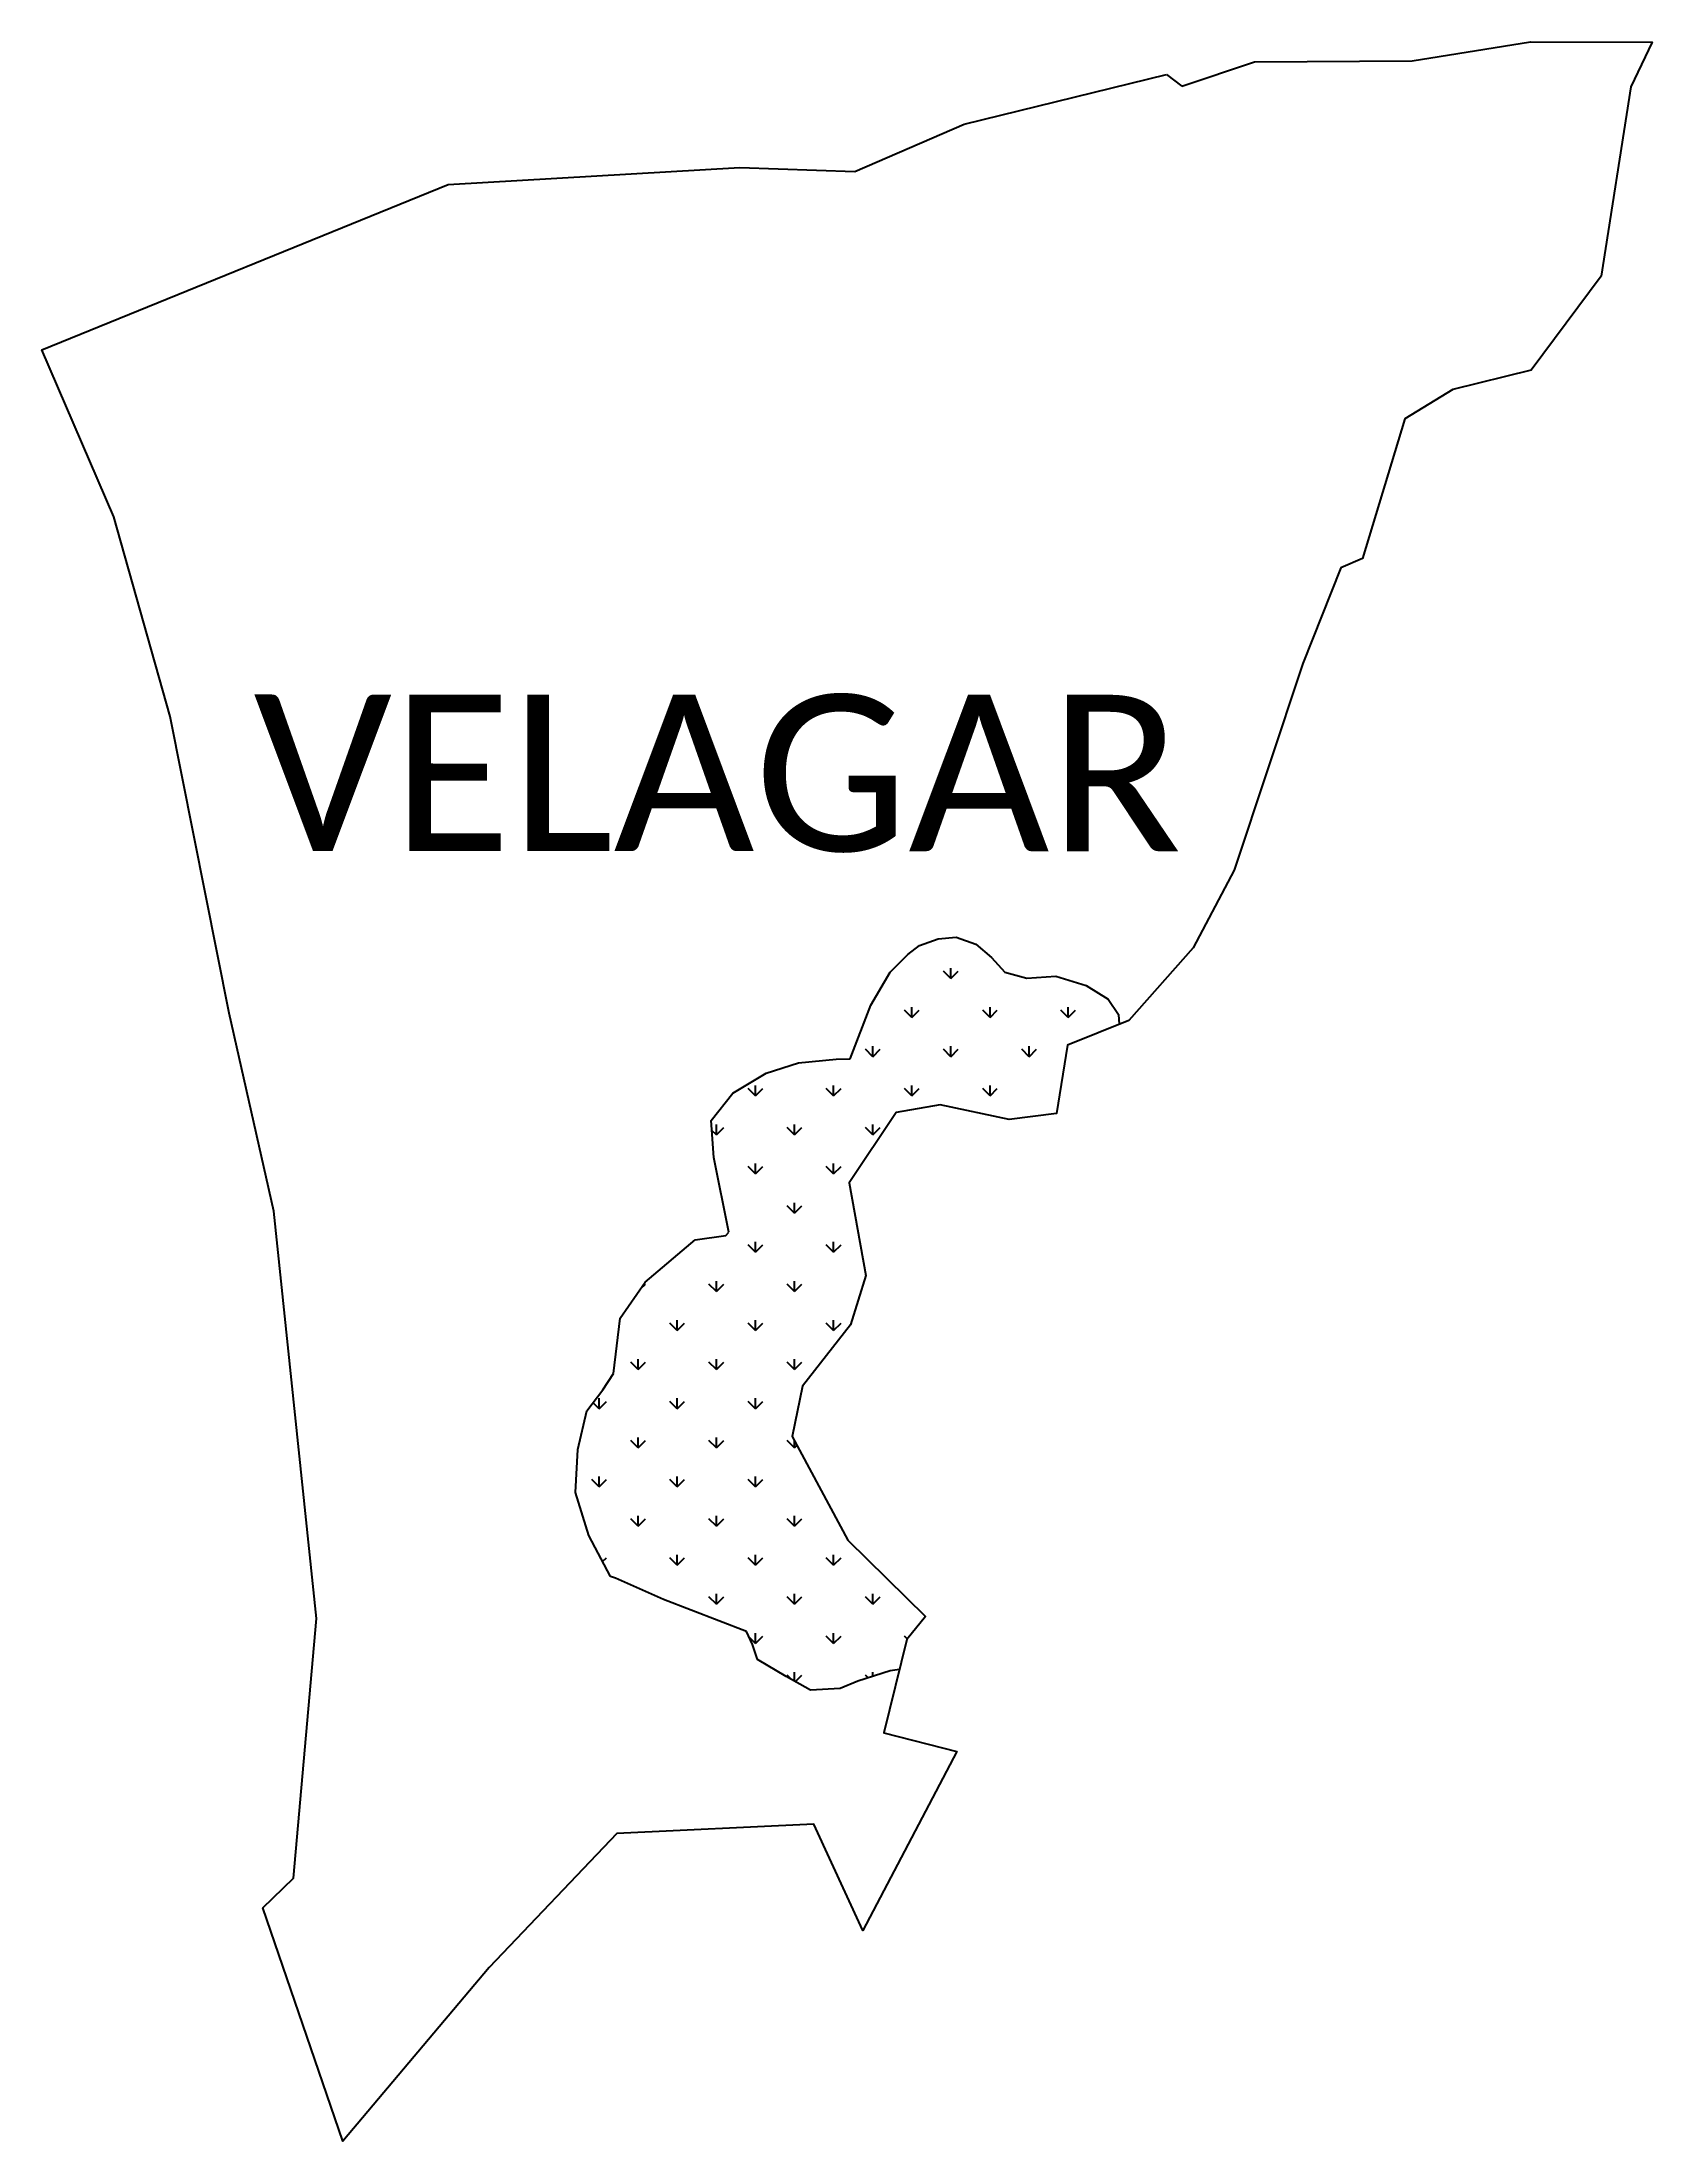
# Model space of a CAD drawing. Header units: metres. Extents: x 356579 to 358058, y 1742252 to 1744179.
import ezdxf

# ---------------------------------------------------------------- set-up
doc = ezdxf.new("R2010")
doc.units = ezdxf.units.M
doc.layers.add('MANGROOVES', color=112, linetype='Continuous')
doc.layers.add('VILLAGE NAME', color=250, linetype='Continuous')

msp = doc.modelspace()

# ---------------------------------------------------------------- linework, layer by layer
at = {"color": 3}
for points in [[(357626.4, 1744138.6), (357693, 1744161), (357838, 1744161.9), (357946.7, 1744179.1), (358058.3, 1744178.8), (358038.9, 1744138), (358011.4, 1743963.9), (357947.1, 1743877.8), (357875.4, 1743859.9), (357831.3, 1743833.1), (357792.3, 1743704.9), (357772.5, 1743696.3), (357737.6, 1743608.3), (357674.4, 1743418.5), (357636.7, 1743347.1), (357577.5, 1743280.6), (357521.3, 1743257.8), (357511.1, 1743195.1), (357467.6, 1743189.6), (357404.2, 1743203.2), (357364, 1743196), (357320.7, 1743131.4), (357336.1, 1743046.4), (357322, 1743001), (357277.9, 1742944.8), (357268.3, 1742898.4), (357319.5, 1742803.4), (357390.7, 1742733.3), (357373.6, 1742712.2), (357352.5, 1742626.3), (357419.7, 1742609.1), (357333.3, 1742445), (357288.3, 1742542.5), (357107.1, 1742533.9), (356990.1, 1742411), (356855.4, 1742251.5), (356782, 1742465.8), (356810.2, 1742492.8), (356831.2, 1742731.4), (356792.2, 1743105.4), (356751.2, 1743287.4), (356696.9, 1743559.8), (356645.1, 1743743.1), (356579.1, 1743896.3), (356952.3, 1744048.3), (357220.3, 1744063.9), (357325.8, 1744060.2), (357426.2, 1744103.7), (357612.3, 1744149.1)], [(357612.3, 1744149.1), (357626.4, 1744138.6)]]:
    msp.add_lwpolyline(points, dxfattribs=at)
at = {"layer": 'MANGROOVES'}
for p, q in [((357374.6, 1743341), (357385.2, 1743349.5)), ((357385.2, 1743349.5), (357402.4, 1743355.6)), ((357402.4, 1743355.6), (357419.1, 1743357)), ((357419.1, 1743357), (357437, 1743350.7)), ((357437, 1743350.7), (357451.3, 1743338.5)), ((357340.6, 1743294.6), (357358.4, 1743324.8)), ((357358.4, 1743324.8), (357374.6, 1743341)), ((357451.3, 1743338.5), (357463.8, 1743325)), ((357463.8, 1743325), (357483.9, 1743319.4)), ((357483.9, 1743319.4), (357510.6, 1743321.3)), ((357510.6, 1743321.3), (357538.3, 1743312.6)), ((357538.3, 1743312.6), (357558.7, 1743300.2)), ((357321.5, 1743245.3), (357340.6, 1743294.6)), ((357558.7, 1743300.2), (357568, 1743286.1)), ((357568, 1743286.1), (357568.6, 1743277)), ((357213.7, 1743213.7), (357244.5, 1743232.3)), ((357244.5, 1743232.3), (357274.1, 1743241.7)), ((357274.1, 1743241.7), (357308.6, 1743245)), ((357308.6, 1743245), (357321.5, 1743245.3)), ((357193.8, 1743188.8), (357213.7, 1743213.7)), ((357196.5, 1743154.8), (357193.8, 1743188.8)), ((357210, 1743086), (357196.5, 1743154.8)), ((357133.4, 1743040.2), (357179.3, 1743079.1)), ((357179.3, 1743079.1), (357207.5, 1743083)), ((357207.5, 1743083), (357210, 1743086)), ((357110.3, 1743007.2), (357133.4, 1743040.2)), ((357104.2, 1742956.5), (357110.3, 1743007.2)), ((357079.6, 1742922.1), (357094.3, 1742941.4)), ((357094.3, 1742941.4), (357104.2, 1742956.5)), ((357071.3, 1742886.6), (357079.6, 1742922.1)), ((357069.2, 1742847.1), (357071.3, 1742886.6)), ((357081.6, 1742807.6), (357069.2, 1742847.1)), ((357101.4, 1742769.9), (357081.6, 1742807.6)), ((357106, 1742768.5), (357101.4, 1742769.9)), ((357150, 1742748.8), (357106, 1742768.5)), ((357226.4, 1742719.4), (357150, 1742748.8)), ((357232, 1742707.6), (357226.4, 1742719.4)), ((357236.6, 1742693.8), (357232, 1742707.6)), ((357262.9, 1742678.2), (357236.6, 1742693.8)), ((357285.1, 1742665.5), (357262.9, 1742678.2)), ((357328.7, 1742673.8), (357312.4, 1742667.1)), ((357358.5, 1742683.3), (357328.7, 1742673.8)), ((357366.8, 1742684.5), (357358.5, 1742683.3)), ((357312.4, 1742667.1), (357285.1, 1742665.5))]:
    msp.add_line(p, q, dxfattribs=at)
at = {"layer": 'MANGROOVES', "linetype": 'Continuous'}
for p, q in [((357414.2, 1743319.2), (357407.5, 1743325.9)), ((357414.2, 1743319.2), (357414.2, 1743328.7)), ((357414.2, 1743319.2), (357420.9, 1743325.9)), ((357486, 1743319.2), (357485.7, 1743319.5)), ((357486, 1743319.2), (357486, 1743319.6)), ((357486, 1743319.2), (357486.5, 1743319.6)), ((357378.3, 1743283.2), (357371.5, 1743290)), ((357378.3, 1743283.2), (357378.3, 1743292.8)), ((357378.3, 1743283.2), (357385, 1743290)), ((357450.1, 1743283.2), (357443.4, 1743290)), ((357450.1, 1743283.2), (357450.1, 1743292.8)), ((357450.1, 1743283.2), (357456.8, 1743290)), ((357522, 1743283.2), (357515.2, 1743290)), ((357522, 1743283.2), (357522, 1743292.8)), ((357522, 1743283.2), (357528.7, 1743290)), ((357342.4, 1743247.3), (357335.6, 1743254.1)), ((357342.4, 1743247.3), (357342.4, 1743256.8)), ((357342.4, 1743247.3), (357349.1, 1743254.1)), ((357414.2, 1743247.3), (357407.5, 1743254.1)), ((357414.2, 1743247.3), (357414.2, 1743256.8)), ((357414.2, 1743247.3), (357420.9, 1743254.1)), ((357486, 1743247.3), (357479.3, 1743254.1)), ((357486, 1743247.3), (357486, 1743256.8)), ((357486, 1743247.3), (357492.8, 1743254.1)), ((357234.6, 1743211.4), (357227.9, 1743218.1)), ((357234.6, 1743211.4), (357234.6, 1743220.9)), ((357234.6, 1743211.4), (357241.3, 1743218.1)), ((357306.4, 1743211.4), (357299.7, 1743218.1)), ((357306.4, 1743211.4), (357306.4, 1743220.9)), ((357306.4, 1743211.4), (357313.2, 1743218.1)), ((357378.3, 1743211.4), (357371.5, 1743218.1)), ((357378.3, 1743211.4), (357378.3, 1743220.9)), ((357378.3, 1743211.4), (357385, 1743218.1)), ((357450.1, 1743211.4), (357443.4, 1743218.1)), ((357450.1, 1743211.4), (357450.1, 1743220.9)), ((357450.1, 1743211.4), (357456.8, 1743218.1)), ((357198.7, 1743175.5), (357194.5, 1743179.6)), ((357198.7, 1743175.5), (357198.7, 1743185)), ((357198.7, 1743175.5), (357205.4, 1743182.2)), ((357270.5, 1743175.5), (357263.8, 1743182.2)), ((357270.5, 1743175.5), (357270.5, 1743185)), ((357270.5, 1743175.5), (357277.2, 1743182.2)), ((357342.4, 1743175.5), (357335.6, 1743182.2)), ((357342.4, 1743175.5), (357342.4, 1743185)), ((357342.4, 1743175.5), (357349.1, 1743182.2)), ((357234.6, 1743139.6), (357227.9, 1743146.3)), ((357234.6, 1743139.6), (357234.6, 1743149.1)), ((357234.6, 1743139.6), (357241.3, 1743146.3)), ((357306.4, 1743139.6), (357299.7, 1743146.3)), ((357306.4, 1743139.6), (357306.4, 1743149.1)), ((357306.4, 1743139.6), (357313.2, 1743146.3)), ((357270.5, 1743103.6), (357270.5, 1743113.2)), ((357205.2, 1743110.2), (357205.4, 1743110.4)), ((357270.5, 1743103.6), (357263.8, 1743110.4)), ((357270.5, 1743103.6), (357277.2, 1743110.4)), ((357234.6, 1743067.7), (357227.9, 1743074.4)), ((357234.6, 1743067.7), (357234.6, 1743077.2)), ((357234.6, 1743067.7), (357241.3, 1743074.4)), ((357306.4, 1743067.7), (357299.7, 1743074.4)), ((357306.4, 1743067.7), (357306.4, 1743077.2)), ((357306.4, 1743067.7), (357313.2, 1743074.4)), ((357129.1, 1743034.1), (357133.6, 1743038.5)), ((357198.7, 1743031.8), (357191.9, 1743038.5)), ((357198.7, 1743031.8), (357198.7, 1743041.3)), ((357198.7, 1743031.8), (357205.4, 1743038.5)), ((357270.5, 1743031.8), (357263.8, 1743038.5)), ((357270.5, 1743031.8), (357270.5, 1743041.3)), ((357270.5, 1743031.8), (357277.2, 1743038.5)), ((357162.7, 1742995.9), (357156, 1743002.6)), ((357162.7, 1742995.9), (357162.7, 1743005.4)), ((357162.7, 1742995.9), (357169.5, 1743002.6)), ((357234.6, 1742995.9), (357227.9, 1743002.6)), ((357234.6, 1742995.9), (357234.6, 1743005.4)), ((357234.6, 1742995.9), (357241.3, 1743002.6)), ((357306.4, 1742995.9), (357299.7, 1743002.6)), ((357306.4, 1742995.9), (357306.4, 1743005.4)), ((357306.4, 1742995.9), (357313.2, 1743002.6)), ((357126.8, 1742959.9), (357120.1, 1742966.7)), ((357126.8, 1742959.9), (357126.8, 1742969.5)), ((357126.8, 1742959.9), (357133.6, 1742966.7)), ((357198.7, 1742959.9), (357191.9, 1742966.7)), ((357198.7, 1742959.9), (357198.7, 1742969.5)), ((357198.7, 1742959.9), (357205.4, 1742966.7)), ((357270.5, 1742959.9), (357263.8, 1742966.7)), ((357270.5, 1742959.9), (357270.5, 1742969.5)), ((357270.5, 1742959.9), (357277.2, 1742966.7)), ((357090.9, 1742924), (357085.3, 1742929.6)), ((357090.9, 1742924), (357090.9, 1742933.6)), ((357090.9, 1742924), (357097.6, 1742930.8)), ((357162.7, 1742924), (357156, 1742930.8)), ((357162.7, 1742924), (357162.7, 1742933.6)), ((357162.7, 1742924), (357169.5, 1742930.8)), ((357234.6, 1742924), (357227.9, 1742930.8)), ((357234.6, 1742924), (357234.6, 1742933.6)), ((357234.6, 1742924), (357241.3, 1742930.8)), ((357126.8, 1742888.1), (357120.1, 1742894.8)), ((357126.8, 1742888.1), (357126.8, 1742897.6)), ((357126.8, 1742888.1), (357133.6, 1742894.8)), ((357198.7, 1742888.1), (357191.9, 1742894.8)), ((357198.7, 1742888.1), (357198.7, 1742897.6)), ((357198.7, 1742888.1), (357205.4, 1742894.8)), ((357270.5, 1742888.1), (357263.8, 1742894.8)), ((357270.5, 1742888.1), (357270.5, 1742894.4)), ((357270.5, 1742888.1), (357272.7, 1742890.3)), ((357090.9, 1742852.2), (357090.9, 1742861.7)), ((357162.7, 1742852.2), (357162.7, 1742861.7)), ((357234.6, 1742852.2), (357234.6, 1742861.7)), ((357090.9, 1742852.2), (357084.2, 1742858.9)), ((357090.9, 1742852.2), (357097.6, 1742858.9)), ((357162.7, 1742852.2), (357156, 1742858.9)), ((357162.7, 1742852.2), (357169.5, 1742858.9)), ((357234.6, 1742852.2), (357227.9, 1742858.9)), ((357234.6, 1742852.2), (357241.3, 1742858.9)), ((357126.8, 1742816.3), (357120.1, 1742823)), ((357126.8, 1742816.3), (357126.8, 1742825.8)), ((357126.8, 1742816.3), (357133.6, 1742823)), ((357198.7, 1742816.3), (357191.9, 1742823)), ((357198.7, 1742816.3), (357198.7, 1742825.8)), ((357198.7, 1742816.3), (357205.4, 1742823)), ((357270.5, 1742816.3), (357263.8, 1742823)), ((357270.5, 1742816.3), (357270.5, 1742825.8)), ((357270.5, 1742816.3), (357277.2, 1742823)), ((357090.9, 1742789.8), (357090.9, 1742789.9)), ((357094.2, 1742783.6), (357097.6, 1742787.1)), ((357162.7, 1742780.3), (357156, 1742787.1)), ((357162.7, 1742780.3), (357162.7, 1742789.9)), ((357162.7, 1742780.3), (357169.5, 1742787.1)), ((357234.6, 1742780.3), (357227.9, 1742787.1)), ((357234.6, 1742780.3), (357234.6, 1742789.9)), ((357234.6, 1742780.3), (357241.3, 1742787.1)), ((357306.4, 1742780.3), (357299.7, 1742787.1)), ((357306.4, 1742780.3), (357306.4, 1742789.9)), ((357306.4, 1742780.3), (357313.2, 1742787.1)), ((357198.7, 1742744.4), (357191.9, 1742751.2)), ((357198.7, 1742744.4), (357198.7, 1742753.9)), ((357198.7, 1742744.4), (357205.4, 1742751.2)), ((357270.5, 1742744.4), (357263.8, 1742751.2)), ((357270.5, 1742744.4), (357270.5, 1742753.9)), ((357270.5, 1742744.4), (357277.2, 1742751.2)), ((357342.4, 1742744.4), (357335.6, 1742751.2)), ((357342.4, 1742744.4), (357342.4, 1742753.9)), ((357342.4, 1742744.4), (357349.1, 1742751.2)), ((357234.6, 1742708.5), (357228.9, 1742714.2)), ((357234.6, 1742708.5), (357234.6, 1742718)), ((357234.6, 1742708.5), (357241.3, 1742715.2)), ((357306.4, 1742708.5), (357299.7, 1742715.2)), ((357306.4, 1742708.5), (357306.4, 1742718)), ((357306.4, 1742708.5), (357313.2, 1742715.2)), ((357374, 1742712.7), (357371.5, 1742715.2)), ((357378.3, 1742718), (357378.3, 1742718)), ((357267.5, 1742675.6), (357263.8, 1742679.3)), ((357270.5, 1742673.9), (357270.5, 1742682.1)), ((357271.3, 1742673.4), (357277.2, 1742679.3)), ((357338.2, 1742676.8), (357335.6, 1742679.3)), ((357342.4, 1742678.1), (357342.4, 1742682.1))]:
    msp.add_line(p, q, dxfattribs=at)

# ---------------------------------------------------------------- texts
at = {"layer": 'VILLAGE NAME', "insert": (356773.6, 1743579.9), "char_height": 143.7, "attachment_point": 1, "rotation": 359.9793}
msp.add_mtext_dynamic_manual_height_columns('{\\fCalibri|b0|i0|c0|p34;VELAGAR}', width=1418, gutter_width=718.5, heights=[0], dxfattribs=at)

doc.saveas('drawing.dxf')
